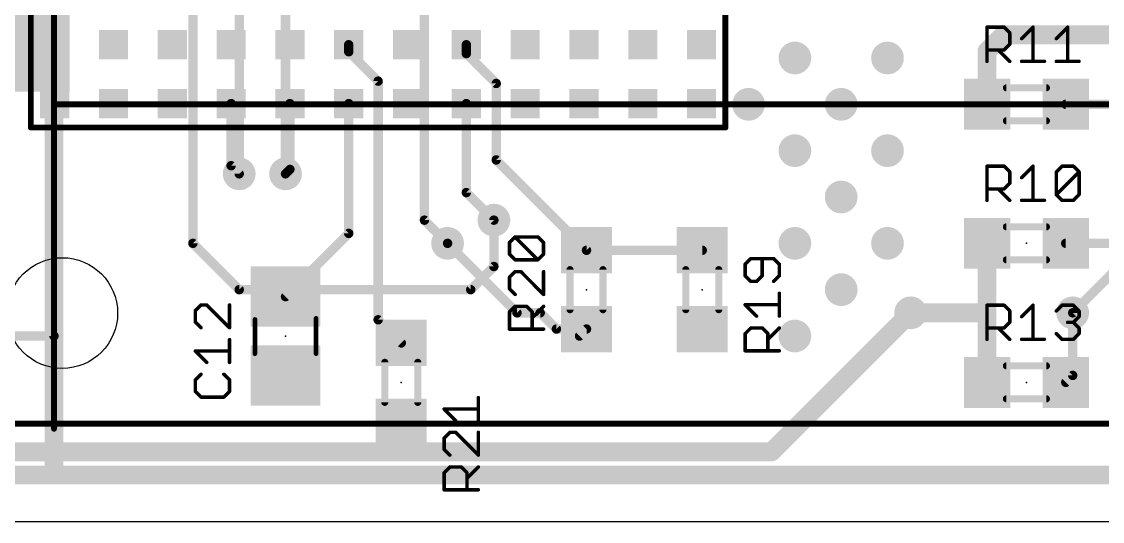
# Model space of a CAD drawing. Extents: x -1 to 111, y 0 to 43.
# Drawn here: x 18.3 to 41.64, y 0 to 10.78 of the extents above; entities that cross this region are included whole.
import ezdxf

# ---------------------------------------------------------------- set-up
doc = ezdxf.new("R2010")
doc.units = 0
for name, color, linetype in [('1', 22, 'CONTINUOUS'), ('15', 4, 'CONTINUOUS'), ('16', 175, 'CONTINUOUS'), ('18', 82, 'CONTINUOUS'), ('2', 2, 'CONTINUOUS'), ('20', 7, 'CONTINUOUS'), ('21', 253, 'CONTINUOUS'), ('22', 253, 'CONTINUOUS'), ('23', 7, 'CONTINUOUS'), ('25', 253, 'CONTINUOUS'), ('51', 253, 'CONTINUOUS')]:
    doc.layers.add(name, color=color, linetype=linetype)

# ---------------------------------------------------------------- blocks, each defined once
blk = doc.blocks.new('RECT')
blk.add_solid([(-0.5, -0.5), (0.5, -0.5), (-0.5, 0.5), (0.5, 0.5)])
blk = doc.blocks.new('ROUNDV')
at = {"const_width": 0.5}
blk.add_lwpolyline([(0, -0.25, 1), (0, 0.25, 1), (0, -0.25)], format="xyb", dxfattribs=at)

msp = doc.modelspace()

# ---------------------------------------------------------------- linework, layer by layer
at = {"layer": '1'}
for points, const_width in [([(19, 4), (19, 13)], 0.2032), ([(39.15, 10.15), (39.5, 10.5)], 0.4064), ([(39.5, 10.5), (45, 10.5)], 0.4064), ([(25.365, 10.285), (25.365, 10.135)], 0.2032), ([(27.905, 10.285), (27.905, 10.095)], 0.2032), ([(39.15, 9), (39.15, 10.15)], 0.4064), ([(25.365, 10.135), (26, 9.5)], 0.2032), ([(27.905, 10.095), (28.55, 9.45)], 0.2032), ([(26, 9.5), (26, 4.35)], 0.2032), ([(28.55, 9.45), (28.55, 7.8)], 0.2032), ([(22.825, 9.015), (22.825, 7.675)], 0.2032), ([(24.095, 9.015), (24.095, 7.595)], 0.2032), ([(25.365, 9.015), (25.365, 6.215)], 0.2032), ([(27.905, 9.015), (27.905, 7.095)], 0.2032), ([(40.85, 9), (42.85, 9)], 0.2032), ([(22.825, 7.675), (23, 7.5)], 0.2032), ([(28.55, 7.8), (30.5, 5.85)], 0.2032), ([(24.095, 7.595), (24, 7.5)], 0.2032), ([(27.905, 7.095), (28.5, 6.5)], 0.2032), ([(25.365, 6.215), (24, 4.85)], 0.2032), ([(27.5, 6), (29, 4.5)], 0.2032), ([(39.15, 4.5), (39.15, 6)], 0.4064), ([(41.85, 6), (40.85, 6)], 0.2032), ([(41.85, 6), (40.85, 6)], 0.2032), ([(30.5, 5.85), (33, 5.85)], 0.2032), ([(37.5, 4.5), (39.15, 4.5)], 0.4064), ([(39.15, 3), (39.15, 4.5)], 0.4064), ([(26, 4.35), (26.5, 3.85)], 0.2032), ([(29, 4.5), (29.5, 4.5)], 0.2032), ([(29.5, 4.5), (29.85, 4.15)], 0.2032), ([(41, 4.5), (41, 3.15)], 0.2032), ([(29.85, 4.15), (30.5, 4.15)], 0.2032), ([(30.35, 4), (30.5, 4.15)], 0.2032), ([(13, 4), (19, 4)], 0.2032), ([(41, 3.15), (40.85, 3)], 0.2032), ([(87, 1), (10, 1)], 0.2032)]:
    msp.add_lwpolyline(points, dxfattribs=dict(at, const_width=const_width))
for points, const_width in [([(39.5, 10.6016, 1), (39.5, 10.3984)], 0.2032), ([(39.5718, 10.4282, 1), (39.4282, 10.5718)], 0.2032), ([(25.4158, 10.285, 1), (25.3142, 10.285)], 0.1016), ([(27.9558, 10.285, 1), (27.8542, 10.285)], 0.1016), ([(39.2516, 10.15, 1), (39.0484, 10.15)], 0.2032), ([(39.0782, 10.2218, 1), (39.2218, 10.0782)], 0.2032), ([(25.4009, 10.1709, 1), (25.3291, 10.0991)], 0.1016), ([(25.3142, 10.135, 1), (25.4158, 10.135)], 0.1016), ([(27.9409, 10.1309, 1), (27.8691, 10.0591)], 0.1016), ([(27.8542, 10.095, 1), (27.9558, 10.095)], 0.1016), ([(26.0508, 9.5, 1), (25.9492, 9.5)], 0.1016), ([(25.9641, 9.4641, 1), (26.0359, 9.5359)], 0.1016), ([(28.6008, 9.45, 1), (28.4992, 9.45)], 0.1016), ([(28.5141, 9.4141, 1), (28.5859, 9.4859)], 0.1016), ([(22.8758, 9.015, 1), (22.7742, 9.015)], 0.1016), ([(24.1458, 9.015, 1), (24.0442, 9.015)], 0.1016), ([(25.4158, 9.015, 1), (25.3142, 9.015)], 0.1016), ([(27.9558, 9.015, 1), (27.8542, 9.015)], 0.1016), ([(39.0484, 9, 1), (39.2516, 9)], 0.2032), ([(40.85, 9.0508, 1), (40.85, 8.9492)], 0.1016), ([(22.8609, 7.7109, 1), (22.7891, 7.6391)], 0.1016), ([(22.7742, 7.675, 1), (22.8758, 7.675)], 0.1016), ([(28.5859, 7.8359, 1), (28.5141, 7.7641)], 0.1016), ([(28.4992, 7.8, 1), (28.6008, 7.8)], 0.1016), ([(22.9641, 7.4641, 1), (23.0359, 7.5359)], 0.1016), ([(23.9641, 7.5359, 1), (24.0359, 7.4641)], 0.1016), ([(24.0442, 7.595, 1), (24.1458, 7.595)], 0.1016), ([(24.1309, 7.5591, 1), (24.0591, 7.6309)], 0.1016), ([(27.9409, 7.1309, 1), (27.8691, 7.0591)], 0.1016), ([(27.8542, 7.095, 1), (27.9558, 7.095)], 0.1016), ([(28.4641, 6.4641, 1), (28.5359, 6.5359)], 0.1016), ([(25.4009, 6.1791, 1), (25.3291, 6.2509)], 0.1016), ([(25.3142, 6.215, 1), (25.4158, 6.215)], 0.1016), ([(27.5359, 6.0359, 1), (27.4641, 5.9641)], 0.1016), ([(39.2516, 6, 1), (39.0484, 6)], 0.2032), ([(40.85, 6.0508, 1), (40.85, 5.9492)], 0.1016), ([(40.85, 6.0508, 1), (40.85, 5.9492)], 0.1016), ([(30.5, 5.9008, 1), (30.5, 5.7992)], 0.1016), ([(30.4641, 5.8141, 1), (30.5359, 5.8859)], 0.1016), ([(33, 5.7992, 1), (33, 5.9008)], 0.1016), ([(23.9641, 4.8859, 1), (24.0359, 4.8141)], 0.1016), ([(37.5, 4.6016, 1), (37.5, 4.3984)], 0.2032), ([(39.2516, 4.5, 1), (39.0484, 4.5)], 0.2032), ([(39.15, 4.3984, 1), (39.15, 4.6016)], 0.2032), ([(26.0359, 4.3859, 1), (25.9641, 4.3141)], 0.1016), ([(29, 4.5508, 1), (29, 4.4492)], 0.1016), ([(28.9641, 4.4641, 1), (29.0359, 4.5359)], 0.1016), ([(29.5359, 4.5359, 1), (29.4641, 4.4641)], 0.1016), ([(29.5, 4.4492, 1), (29.5, 4.5508)], 0.1016), ([(39.0484, 4.5, 1), (39.2516, 4.5)], 0.2032), ([(41.0508, 4.5, 1), (40.9492, 4.5)], 0.1016), ([(25.9492, 4.35, 1), (26.0508, 4.35)], 0.1016), ([(29.85, 4.2008, 1), (29.85, 4.0992)], 0.1016), ([(29.8141, 4.1141, 1), (29.8859, 4.1859)], 0.1016), ([(30.5359, 4.1141, 1), (30.4641, 4.1859)], 0.1016), ([(30.5, 4.0992, 1), (30.5, 4.2008)], 0.1016), ([(18.9492, 4, 1), (19.0508, 4)], 0.1016), ([(19, 3.9492, 1), (19, 4.0508)], 0.1016), ([(30.3141, 4.0359, 1), (30.3859, 3.9641)], 0.1016), ([(26.4641, 3.8141, 1), (26.5359, 3.8859)], 0.1016), ([(39.0484, 3, 1), (39.2516, 3)], 0.2032), ([(40.8141, 3.0359, 1), (40.8859, 2.9641)], 0.1016), ([(40.9492, 3.15, 1), (41.0508, 3.15)], 0.1016), ([(41.0359, 3.1141, 1), (40.9641, 3.1859)], 0.1016)]:
    msp.add_lwpolyline(points, format="xyb", dxfattribs=dict(at, const_width=const_width))
at = {"layer": '15', "const_width": 0.4064}
for points in [[(19, 42), (19, 1)], [(19, 1), (109, 1)]]:
    msp.add_lwpolyline(points, dxfattribs=at)
at = {"layer": '15', "const_width": 0.2032}
for points in [[(19, 1.1016, 1), (19, 0.8984)], [(18.8984, 1, 1), (19.1016, 1)]]:
    msp.add_lwpolyline(points, format="xyb", dxfattribs=at)
at = {"layer": '16'}
for points, const_width in [([(27, 15.5), (27, 6.5)], 0.2032), ([(22, 6), (22, 15)], 0.2032), ([(23, 7.5), (23, 15)], 0.2032), ([(24, 7.5), (24, 15)], 0.2032), ([(27, 6.5), (27.5, 6)], 0.2032), ([(28.5, 6.5), (28.5, 5.5)], 0.2032), ([(23, 5), (22, 6)], 0.2032), ([(42.5, 6), (41, 4.5)], 0.2032), ([(28.5, 5.5), (28, 5)], 0.2032), ([(28, 5), (23, 5)], 0.2032), ([(34.5, 1.5), (37.5, 4.5)], 0.4064), ([(16.5, 1.5), (34.5, 1.5)], 0.4064), ([(109, 1), (1, 1)], 0.2032)]:
    msp.add_lwpolyline(points, dxfattribs=dict(at, const_width=const_width))
for points, const_width in [([(22.9492, 7.5, 1), (23.0508, 7.5)], 0.1016), ([(23.9492, 7.5, 1), (24.0508, 7.5)], 0.1016), ([(27.0359, 6.5359, 1), (26.9641, 6.4641)], 0.1016), ([(26.9492, 6.5, 1), (27.0508, 6.5)], 0.1016), ([(28.5508, 6.5, 1), (28.4492, 6.5)], 0.1016), ([(22.0359, 6.0359, 1), (21.9641, 5.9641)], 0.1016), ([(27.4641, 5.9641, 1), (27.5359, 6.0359)], 0.1016), ([(21.9492, 6, 1), (22.0508, 6)], 0.1016), ([(28.4492, 5.5, 1), (28.5508, 5.5)], 0.1016), ([(28.5359, 5.4641, 1), (28.4641, 5.5359)], 0.1016), ([(23, 5.0508, 1), (23, 4.9492)], 0.1016), ([(22.9641, 4.9641, 1), (23.0359, 5.0359)], 0.1016), ([(27.9641, 5.0359, 1), (28.0359, 4.9641)], 0.1016), ([(28, 4.9492, 1), (28, 5.0508)], 0.1016), ([(37.5718, 4.4282, 1), (37.4282, 4.5718)], 0.2032), ([(40.9641, 4.5359, 1), (41.0359, 4.4641)], 0.1016), ([(34.4282, 1.5718, 1), (34.5718, 1.4282)], 0.2032), ([(34.5, 1.3984, 1), (34.5, 1.6016)], 0.2032)]:
    msp.add_lwpolyline(points, format="xyb", dxfattribs=dict(at, const_width=const_width))
at = {"layer": '2', "const_width": 0.4064}
msp.add_lwpolyline([(1, 1), (109, 1)], dxfattribs=at)
at = {"layer": '20'}
msp.add_line((0, 0), (110, 0), dxfattribs=at)
msp.add_circle((19.18, 4.495), 1.195, dxfattribs=at)
at = {"layer": '21', "const_width": 0.127}
for points in [[(18.5, 8.5), (18.5, 23.5)], [(33.5, 23.5), (33.5, 8.5)], [(33.5, 8.5), (18.5, 8.5)]]:
    msp.add_lwpolyline(points, dxfattribs=at)
at = {"layer": '21', "const_width": 0.0635}
for points in [[(18.5, 8.5318, 1), (18.5, 8.4682)], [(18.4683, 8.5, 1), (18.5317, 8.5)], [(33.4682, 8.5, 1), (33.5318, 8.5)], [(33.5, 8.4682, 1), (33.5, 8.5318)]]:
    msp.add_lwpolyline(points, format="xyb", dxfattribs=at)
at = {"layer": '22', "const_width": 0.127}
for points in [[(19, 42), (19, 2)], [(19, 9), (19, 16)], [(91, 9), (19, 9)], [(16.47, 2.11), (93.53, 2.11)]]:
    msp.add_lwpolyline(points, dxfattribs=at)
at = {"layer": '22', "const_width": 0.0635}
for points in [[(19, 9.0318, 1), (19, 8.9682)], [(18.9683, 9, 1), (19.0317, 9)], [(18.9683, 2, 1), (19.0317, 2)]]:
    msp.add_lwpolyline(points, format="xyb", dxfattribs=at)
at = {"layer": '23'}
for p in [(40, 9), (40, 6), (30.5, 5), (33, 5), (24, 4), (26.5, 3), (40, 3)]:
    msp.add_point(p, dxfattribs=at)
at = {"layer": '25', "const_width": 0.0381}
for points in [[(39.1491, 10.6834, 1), (39.1491, 10.6453)], [(39.1682, 10.6643, 1), (39.1301, 10.6643)], [(39.5312, 10.6778, 1), (39.5042, 10.6509)], [(39.5177, 10.6453, 1), (39.5177, 10.6834)], [(39.6596, 10.5415, 1), (39.6215, 10.5415)], [(39.6271, 10.528, 1), (39.6541, 10.5549)], [(40.1623, 10.6643, 1), (40.1242, 10.6643)], [(40.1567, 10.6509, 1), (40.1298, 10.6778)], [(40.9107, 10.6643, 1), (40.8726, 10.6643)], [(40.9051, 10.6509, 1), (40.8782, 10.6778)], [(39.6215, 10.2957, 1), (39.6596, 10.2957)], [(39.6541, 10.2822, 1), (39.6271, 10.3092)], [(39.884, 10.4321, 1), (39.911, 10.4051)], [(40.6325, 10.4321, 1), (40.6594, 10.4051)], [(39.1491, 10.1919, 1), (39.1491, 10.1538)], [(39.4083, 10.1863, 1), (39.3814, 10.1594)], [(39.5042, 10.1863, 1), (39.5312, 10.1594)], [(39.5177, 10.1538, 1), (39.5177, 10.1919)], [(39.1301, 9.9271, 1), (39.1682, 9.9271)], [(39.6271, 9.9136, 1), (39.6541, 9.9406)], [(39.8975, 9.9462, 1), (39.8975, 9.9081)], [(40.1242, 9.9271, 1), (40.1623, 9.9271)], [(40.389, 9.9081, 1), (40.389, 9.9462)], [(40.6459, 9.9462, 1), (40.6459, 9.9081)], [(40.8726, 9.9271, 1), (40.9107, 9.9271)], [(41.1374, 9.9081, 1), (41.1374, 9.9462)], [(39.1682, 7.6643, 1), (39.1301, 7.6643)], [(39.1491, 7.6834, 1), (39.1491, 7.6453)], [(39.5312, 7.6778, 1), (39.5042, 7.6509)], [(39.5177, 7.6453, 1), (39.5177, 7.6834)], [(40.1623, 7.6643, 1), (40.1242, 7.6643)], [(40.1567, 7.6509, 1), (40.1298, 7.6778)], [(40.7688, 7.6834, 1), (40.7688, 7.6453)], [(40.7823, 7.6509, 1), (40.7553, 7.6778)], [(41.028, 7.6778, 1), (41.0011, 7.6509)], [(41.0145, 7.6453, 1), (41.0145, 7.6834)], [(39.6596, 7.5415, 1), (39.6215, 7.5415)], [(39.6271, 7.528, 1), (39.6541, 7.5549)], [(40.665, 7.5415, 1), (40.6269, 7.5415)], [(40.6325, 7.5549, 1), (40.6594, 7.528)], [(41.1565, 7.5415, 1), (41.1184, 7.5415)], [(41.1509, 7.528, 1), (41.1239, 7.5549)], [(41.1239, 7.528, 1), (41.1509, 7.5549)], [(39.6215, 7.2957, 1), (39.6596, 7.2957)], [(39.6541, 7.2822, 1), (39.6271, 7.3092)], [(39.884, 7.4321, 1), (39.911, 7.4051)], [(39.1491, 7.1919, 1), (39.1491, 7.1538)], [(39.4083, 7.1863, 1), (39.3814, 7.1594)], [(39.5042, 7.1863, 1), (39.5312, 7.1594)], [(39.5177, 7.1538, 1), (39.5177, 7.1919)], [(40.6269, 7.05, 1), (40.665, 7.05)], [(40.6594, 7.0634, 1), (40.6325, 7.0365)], [(40.6325, 7.0634, 1), (40.6594, 7.0365)], [(41.1184, 7.05, 1), (41.1565, 7.05)], [(41.1509, 7.0365, 1), (41.1239, 7.0634)], [(39.1301, 6.9271, 1), (39.1682, 6.9271)], [(39.6271, 6.9136, 1), (39.6541, 6.9406)], [(39.8975, 6.9462, 1), (39.8975, 6.9081)], [(40.1242, 6.9271, 1), (40.1623, 6.9271)], [(40.389, 6.9081, 1), (40.389, 6.9462)], [(40.7688, 6.9462, 1), (40.7688, 6.9081)], [(40.7553, 6.9136, 1), (40.7823, 6.9406)], [(41.0011, 6.9406, 1), (41.028, 6.9136)], [(41.0145, 6.9081, 1), (41.0145, 6.9462)], [(28.9585, 6.1565, 1), (28.9585, 6.1184)], [(28.972, 6.1509, 1), (28.9451, 6.1239)], [(28.972, 6.1239, 1), (28.9451, 6.1509)], [(29.4635, 6.1509, 1), (29.4366, 6.1239)], [(29.45, 6.1184, 1), (29.45, 6.1565)], [(28.8547, 6.0145, 1), (28.8166, 6.0145)], [(28.8222, 6.028, 1), (28.8491, 6.0011)], [(29.592, 6.0145, 1), (29.5539, 6.0145)], [(29.5594, 6.0011, 1), (29.5864, 6.028)], [(28.8491, 5.7823, 1), (28.8222, 5.7553)], [(28.8166, 5.7688, 1), (28.8547, 5.7688)], [(28.9585, 5.665, 1), (28.9585, 5.6269)], [(28.9451, 5.6325, 1), (28.972, 5.6594)], [(29.4366, 5.6594, 1), (29.4635, 5.6325)], [(29.4366, 5.6325, 1), (29.4635, 5.6594)], [(29.45, 5.6269, 1), (29.45, 5.665)], [(29.5539, 5.7688, 1), (29.592, 5.7688)], [(29.5864, 5.7553, 1), (29.5594, 5.7823)], [(34.0493, 5.6892, 1), (34.0493, 5.6511)], [(34.0628, 5.6567, 1), (34.0359, 5.6836)], [(34.3141, 5.6702, 1), (34.276, 5.6702)], [(34.5543, 5.6836, 1), (34.5274, 5.6567)], [(34.5408, 5.6511, 1), (34.5408, 5.6892)], [(28.9585, 5.4081, 1), (28.9585, 5.37)], [(28.972, 5.3755, 1), (28.9451, 5.4025)], [(29.0949, 5.4025, 1), (29.0679, 5.3755)], [(29.0814, 5.37, 1), (29.0814, 5.4081)], [(29.592, 5.389, 1), (29.5539, 5.389)], [(33.913, 5.5608, 1), (33.9399, 5.5338)], [(33.9455, 5.5473, 1), (33.9074, 5.5473)], [(34.6827, 5.5473, 1), (34.6446, 5.5473)], [(34.6502, 5.5338, 1), (34.6772, 5.5608)], [(28.8547, 5.2661, 1), (28.8166, 5.2661)], [(28.8222, 5.2796, 1), (28.8491, 5.2527)], [(33.9399, 5.315, 1), (33.913, 5.2881)], [(33.9074, 5.3016, 1), (33.9455, 5.3016)], [(34.0493, 5.1977, 1), (34.0493, 5.1596)], [(34.0359, 5.1652, 1), (34.0628, 5.1922)], [(34.1587, 5.1922, 1), (34.1857, 5.1652)], [(34.1722, 5.1596, 1), (34.1722, 5.1977)], [(34.276, 5.3016, 1), (34.3141, 5.3016)], [(34.3086, 5.2881, 1), (34.2816, 5.315)], [(34.5274, 5.1922, 1), (34.5543, 5.1652)], [(34.6446, 5.3016, 1), (34.6827, 5.3016)], [(34.6772, 5.2881, 1), (34.6502, 5.315)], [(28.8491, 5.0339, 1), (28.8222, 5.0069)], [(28.8166, 5.0204, 1), (28.8547, 5.0204)], [(28.9451, 4.884, 1), (28.972, 4.911)], [(29.5539, 4.8975, 1), (29.592, 4.8975)], [(29.5594, 4.884, 1), (29.5864, 4.911)], [(34.6827, 4.9218, 1), (34.6446, 4.9218)], [(22.1763, 4.6892, 1), (22.1763, 4.6511)], [(22.1898, 4.6567, 1), (22.1629, 4.6836)], [(22.3127, 4.6836, 1), (22.2857, 4.6567)], [(22.2992, 4.6511, 1), (22.2992, 4.6892)], [(22.8098, 4.6702, 1), (22.7717, 4.6702)], [(28.9585, 4.6596, 1), (28.9585, 4.6215)], [(28.972, 4.6271, 1), (28.9451, 4.6541)], [(29.2178, 4.6541, 1), (29.1908, 4.6271)], [(29.2043, 4.6215, 1), (29.2043, 4.6596)], [(29.5864, 4.6271, 1), (29.5594, 4.6541)], [(33.9399, 4.6895, 1), (33.913, 4.6625)], [(33.9265, 4.6951, 1), (33.9265, 4.657)], [(34.6637, 4.657, 1), (34.6637, 4.6951)], [(39.1682, 4.6643, 1), (39.1301, 4.6643)], [(39.1491, 4.6834, 1), (39.1491, 4.6453)], [(39.5312, 4.6778, 1), (39.5042, 4.6509)], [(39.5177, 4.6453, 1), (39.5177, 4.6834)], [(40.1623, 4.6643, 1), (40.1242, 4.6643)], [(40.1567, 4.6509, 1), (40.1298, 4.6778)], [(40.7688, 4.6834, 1), (40.7688, 4.6453)], [(40.7823, 4.6509, 1), (40.7553, 4.6778)], [(41.028, 4.6778, 1), (41.0011, 4.6509)], [(41.0145, 4.6453, 1), (41.0145, 4.6834)], [(22.04, 4.5608, 1), (22.0669, 4.5338)], [(22.0725, 4.5473, 1), (22.0344, 4.5473)], [(28.8222, 4.5312, 1), (28.8491, 4.5042)], [(28.8547, 4.5177, 1), (28.8166, 4.5177)], [(29.3462, 4.5177, 1), (29.3081, 4.5177)], [(29.3137, 4.5042, 1), (29.3406, 4.5312)], [(34.1587, 4.4168, 1), (34.1857, 4.4437)], [(34.6446, 4.4303, 1), (34.6827, 4.4303)], [(39.6596, 4.5415, 1), (39.6215, 4.5415)], [(39.6271, 4.528, 1), (39.6541, 4.5549)], [(39.884, 4.4321, 1), (39.911, 4.4051)], [(40.6325, 4.5549, 1), (40.6594, 4.528)], [(41.1565, 4.5415, 1), (41.1184, 4.5415)], [(41.1184, 4.4186, 1), (41.1565, 4.4186)], [(41.1239, 4.528, 1), (41.1509, 4.5549)], [(41.1509, 4.4051, 1), (41.1239, 4.4321)], [(22.0669, 4.315, 1), (22.04, 4.2881)], [(22.0344, 4.3016, 1), (22.0725, 4.3016)], [(22.1629, 4.1652, 1), (22.1898, 4.1922)], [(22.7772, 4.1652, 1), (22.8042, 4.1922)], [(29.3137, 4.4083, 1), (29.3406, 4.3814)], [(34.0493, 4.1924, 1), (34.0493, 4.1543)], [(34.0628, 4.1599, 1), (34.0359, 4.1868)], [(34.3086, 4.1868, 1), (34.2816, 4.1599)], [(34.2951, 4.1543, 1), (34.2951, 4.1924)], [(34.6772, 4.1599, 1), (34.6502, 4.1868)], [(39.1491, 4.1919, 1), (39.1491, 4.1538)], [(39.4083, 4.1863, 1), (39.3814, 4.1594)], [(39.5042, 4.1863, 1), (39.5312, 4.1594)], [(39.5177, 4.1538, 1), (39.5177, 4.1919)], [(39.6215, 4.2957, 1), (39.6596, 4.2957)], [(39.6541, 4.2822, 1), (39.6271, 4.3092)], [(40.8917, 4.3148, 1), (40.8917, 4.2767)], [(41.028, 4.3092, 1), (41.0011, 4.2822)], [(41.0011, 4.3092, 1), (41.028, 4.2822)], [(41.0145, 4.2767, 1), (41.0145, 4.3148)], [(41.1565, 4.1728, 1), (41.1184, 4.1728)], [(41.1239, 4.1594, 1), (41.1509, 4.1863)], [(22.7717, 4.1787, 1), (22.8098, 4.1787)], [(28.8357, 4.1681, 1), (28.8357, 4.13)], [(28.8166, 4.1491, 1), (28.8547, 4.1491)], [(29.3081, 4.1491, 1), (29.3462, 4.1491)], [(29.5729, 4.13, 1), (29.5729, 4.1681)], [(33.9455, 4.0505, 1), (33.9074, 4.0505)], [(33.913, 4.0639, 1), (33.9399, 4.037)], [(34.437, 4.0505, 1), (34.3989, 4.0505)], [(34.4045, 4.037, 1), (34.4314, 4.0639)], [(40.6594, 4.0634, 1), (40.6325, 4.0365)], [(41.1184, 4.05, 1), (41.1565, 4.05)], [(41.1509, 4.0365, 1), (41.1239, 4.0634)], [(22.8098, 3.9218, 1), (22.7717, 3.9218)], [(34.4045, 3.9411, 1), (34.4314, 3.9141)], [(39.1301, 3.9271, 1), (39.1682, 3.9271)], [(39.6271, 3.9136, 1), (39.6541, 3.9406)], [(39.8975, 3.9462, 1), (39.8975, 3.9081)], [(40.1242, 3.9271, 1), (40.1623, 3.9271)], [(40.389, 3.9081, 1), (40.389, 3.9462)], [(40.7688, 3.9462, 1), (40.7688, 3.9081)], [(40.7553, 3.9136, 1), (40.7823, 3.9406)], [(41.0011, 3.9406, 1), (41.028, 3.9136)], [(41.0145, 3.9081, 1), (41.0145, 3.9462)], [(22.0669, 3.6895, 1), (22.04, 3.6625)], [(22.0535, 3.6951, 1), (22.0535, 3.657)], [(22.7907, 3.657, 1), (22.7907, 3.6951)], [(33.9265, 3.7009, 1), (33.9265, 3.6628)], [(33.9074, 3.6819, 1), (33.9455, 3.6819)], [(34.3989, 3.6819, 1), (34.437, 3.6819)], [(34.6637, 3.6628, 1), (34.6637, 3.7009)], [(22.2857, 3.4168, 1), (22.3127, 3.4437)], [(22.7717, 3.4303, 1), (22.8098, 3.4303)], [(22.0725, 3.0505, 1), (22.0344, 3.0505)], [(22.04, 3.0639, 1), (22.0669, 3.037)], [(22.1898, 3.1599, 1), (22.1629, 3.1868)], [(22.6813, 3.1868, 1), (22.6544, 3.1599)], [(22.8098, 3.0505, 1), (22.7717, 3.0505)], [(22.7772, 3.037, 1), (22.8042, 3.0639)], [(22.0669, 2.8182, 1), (22.04, 2.7913)], [(22.0344, 2.8047, 1), (22.0725, 2.8047)], [(22.7717, 2.8047, 1), (22.8098, 2.8047)], [(22.8042, 2.7913, 1), (22.7772, 2.8182)], [(22.1763, 2.7009, 1), (22.1763, 2.6628)], [(22.1629, 2.6684, 1), (22.1898, 2.6953)], [(22.6544, 2.6953, 1), (22.6813, 2.6684)], [(22.6678, 2.6628, 1), (22.6678, 2.7009)], [(28.1828, 2.6702, 1), (28.1447, 2.6702)], [(27.4265, 2.4435, 1), (27.4265, 2.4054)], [(27.4399, 2.4379, 1), (27.413, 2.411)], [(28.1637, 2.4054, 1), (28.1637, 2.4435)], [(27.6587, 2.1652, 1), (27.6857, 2.1922)], [(28.1447, 2.1787, 1), (28.1828, 2.1787)], [(27.5493, 1.9408, 1), (27.5493, 1.9027)], [(27.5628, 1.9083, 1), (27.5359, 1.9352)], [(27.6857, 1.9352, 1), (27.6587, 1.9083)], [(27.6722, 1.9027, 1), (27.6722, 1.9408)], [(28.1828, 1.9218, 1), (28.1447, 1.9218)], [(27.4455, 1.7989, 1), (27.4074, 1.7989)], [(27.413, 1.8124, 1), (27.4399, 1.7854)], [(27.4074, 1.5531, 1), (27.4455, 1.5531)], [(27.4399, 1.5666, 1), (27.413, 1.5397)], [(27.5359, 1.4168, 1), (27.5628, 1.4437)], [(28.1447, 1.4303, 1), (28.1828, 1.4303)], [(28.1502, 1.4168, 1), (28.1772, 1.4437)], [(27.5493, 1.1924, 1), (27.5493, 1.1543)], [(27.5628, 1.1599, 1), (27.5359, 1.1868)], [(27.8086, 1.1868, 1), (27.7816, 1.1599)], [(27.7951, 1.1543, 1), (27.7951, 1.1924)], [(28.1772, 1.1599, 1), (28.1502, 1.1868)], [(27.4455, 1.0505, 1), (27.4074, 1.0505)], [(27.413, 1.0639, 1), (27.4399, 1.037)], [(27.9045, 0.9411, 1), (27.9314, 0.9141)], [(27.937, 1.0505, 1), (27.8989, 1.0505)], [(27.9045, 1.037, 1), (27.9314, 1.0639)], [(27.4074, 0.6819, 1), (27.4455, 0.6819)], [(27.4265, 0.7009, 1), (27.4265, 0.6628)], [(27.8989, 0.6819, 1), (27.937, 0.6819)], [(28.1637, 0.6628, 1), (28.1637, 0.7009)]]:
    msp.add_lwpolyline(points, format="xyb", dxfattribs=at)
at = {"layer": '25', "const_width": 0.0762}
for points in [[(39.1491, 9.9271), (39.1491, 10.6643)], [(39.1491, 10.6643), (39.5177, 10.6643)], [(39.5177, 10.6643), (39.6406, 10.5415)], [(39.6406, 10.5415), (39.6406, 10.2957)], [(39.8975, 10.4186), (40.1433, 10.6643)], [(40.1433, 10.6643), (40.1433, 9.9271)], [(40.6459, 10.4186), (40.8917, 10.6643)], [(40.8917, 10.6643), (40.8917, 9.9271)], [(39.6406, 10.2957), (39.5177, 10.1728)], [(39.5177, 10.1728), (39.1491, 10.1728)], [(39.3948, 10.1728), (39.6406, 9.9271)], [(39.8975, 9.9271), (40.389, 9.9271)], [(40.6459, 9.9271), (41.1374, 9.9271)], [(39.1491, 6.9271), (39.1491, 7.6643)], [(39.1491, 7.6643), (39.5177, 7.6643)], [(39.5177, 7.6643), (39.6406, 7.5415)], [(39.8975, 7.4186), (40.1433, 7.6643)], [(40.1433, 7.6643), (40.1433, 6.9271)], [(40.6459, 7.5415), (40.7688, 7.6643)], [(40.7688, 7.6643), (41.0145, 7.6643)], [(41.0145, 7.6643), (41.1374, 7.5415)], [(39.6406, 7.5415), (39.6406, 7.2957)], [(40.6459, 7.05), (40.6459, 7.5415)], [(40.6459, 7.05), (41.1374, 7.5415)], [(41.1374, 7.5415), (41.1374, 7.05)], [(39.6406, 7.2957), (39.5177, 7.1728)], [(39.5177, 7.1728), (39.1491, 7.1728)], [(39.3948, 7.1728), (39.6406, 6.9271)], [(40.7688, 6.9271), (40.6459, 7.05)], [(41.1374, 7.05), (41.0145, 6.9271)], [(39.8975, 6.9271), (40.389, 6.9271)], [(41.0145, 6.9271), (40.7688, 6.9271)], [(28.8357, 6.0145), (28.9585, 6.1374)], [(28.9585, 6.1374), (29.45, 6.1374)], [(29.45, 5.6459), (28.9585, 6.1374)], [(29.45, 6.1374), (29.5729, 6.0145)], [(28.8357, 5.7688), (28.8357, 6.0145)], [(29.5729, 6.0145), (29.5729, 5.7688)], [(28.9585, 5.6459), (28.8357, 5.7688)], [(29.45, 5.6459), (28.9585, 5.6459)], [(29.5729, 5.7688), (29.45, 5.6459)], [(34.0493, 5.6702), (33.9265, 5.5473)], [(34.5408, 5.6702), (34.0493, 5.6702)], [(34.2951, 5.3016), (34.2951, 5.6702)], [(34.6637, 5.5473), (34.5408, 5.6702)], [(28.9585, 5.389), (28.8357, 5.2661)], [(29.0814, 5.389), (28.9585, 5.389)], [(29.5729, 4.8975), (29.0814, 5.389)], [(29.5729, 5.389), (29.5729, 4.8975)], [(33.9265, 5.5473), (33.9265, 5.3016)], [(34.6637, 5.3016), (34.6637, 5.5473)], [(28.8357, 5.2661), (28.8357, 5.0204)], [(33.9265, 5.3016), (34.0493, 5.1787)], [(34.0493, 5.1787), (34.1722, 5.1787)], [(34.1722, 5.1787), (34.2951, 5.3016)], [(34.5408, 5.1787), (34.6637, 5.3016)], [(28.8357, 5.0204), (28.9585, 4.8975)], [(34.6637, 4.4303), (34.6637, 4.9218)], [(22.1763, 4.6702), (22.0535, 4.5473)], [(22.2992, 4.6702), (22.1763, 4.6702)], [(22.7907, 4.1787), (22.2992, 4.6702)], [(22.7907, 4.6702), (22.7907, 4.1787)], [(28.8357, 4.5177), (28.9585, 4.6406)], [(28.9585, 4.6406), (29.2043, 4.6406)], [(29.2043, 4.6406), (29.3272, 4.5177)], [(29.3272, 4.3948), (29.5729, 4.6406)], [(34.1722, 4.4303), (33.9265, 4.676)], [(33.9265, 4.676), (34.6637, 4.676)], [(39.1491, 3.9271), (39.1491, 4.6643)], [(39.1491, 4.6643), (39.5177, 4.6643)], [(39.5177, 4.6643), (39.6406, 4.5415)], [(39.8975, 4.4186), (40.1433, 4.6643)], [(40.1433, 4.6643), (40.1433, 3.9271)], [(40.6459, 4.5415), (40.7688, 4.6643)], [(40.7688, 4.6643), (41.0145, 4.6643)], [(41.0145, 4.6643), (41.1374, 4.5415)], [(22.0535, 4.5473), (22.0535, 4.3016)], [(28.8357, 4.1491), (28.8357, 4.5177)], [(29.3272, 4.5177), (29.3272, 4.1491)], [(39.6406, 4.5415), (39.6406, 4.2957)], [(41.1374, 4.4186), (41.0145, 4.2957)], [(41.1374, 4.5415), (41.1374, 4.4186)], [(22.0535, 4.3016), (22.1763, 4.1787)], [(33.9265, 4.0505), (34.0493, 4.1733)], [(34.0493, 4.1733), (34.2951, 4.1733)], [(34.2951, 4.1733), (34.418, 4.0505)], [(34.418, 3.9276), (34.6637, 4.1733)], [(39.5177, 4.1728), (39.1491, 4.1728)], [(39.3948, 4.1728), (39.6406, 3.9271)], [(39.6406, 4.2957), (39.5177, 4.1728)], [(41.0145, 4.2957), (40.8917, 4.2957)], [(41.0145, 4.2957), (41.1374, 4.1728)], [(41.1374, 4.1728), (41.1374, 4.05)], [(29.5729, 4.1491), (28.8357, 4.1491)], [(33.9265, 3.6819), (33.9265, 4.0505)], [(34.418, 4.0505), (34.418, 3.6819)], [(40.7688, 3.9271), (40.6459, 4.05)], [(41.1374, 4.05), (41.0145, 3.9271)], [(22.7907, 3.4303), (22.7907, 3.9218)], [(39.8975, 3.9271), (40.389, 3.9271)], [(41.0145, 3.9271), (40.7688, 3.9271)], [(22.2992, 3.4303), (22.0535, 3.676)], [(22.0535, 3.676), (22.7907, 3.676)], [(34.6637, 3.6819), (33.9265, 3.6819)], [(22.1763, 3.1733), (22.0535, 3.0505)], [(22.0535, 3.0505), (22.0535, 2.8047)], [(22.7907, 3.0505), (22.6678, 3.1733)], [(22.7907, 2.8047), (22.7907, 3.0505)], [(22.0535, 2.8047), (22.1763, 2.6819)], [(22.6678, 2.6819), (22.7907, 2.8047)], [(22.1763, 2.6819), (22.6678, 2.6819)], [(28.1637, 2.1787), (28.1637, 2.6702)], [(27.6722, 2.1787), (27.4265, 2.4244)], [(27.4265, 2.4244), (28.1637, 2.4244)], [(27.5493, 1.9218), (27.4265, 1.7989)], [(27.6722, 1.9218), (27.5493, 1.9218)], [(28.1637, 1.4303), (27.6722, 1.9218)], [(28.1637, 1.9218), (28.1637, 1.4303)], [(27.4265, 1.7989), (27.4265, 1.5531)], [(27.4265, 1.5531), (27.5493, 1.4303)], [(27.4265, 1.0505), (27.5493, 1.1733)], [(27.5493, 1.1733), (27.7951, 1.1733)], [(27.7951, 1.1733), (27.918, 1.0505)], [(27.918, 0.9276), (28.1637, 1.1733)], [(27.4265, 0.6819), (27.4265, 1.0505)], [(27.918, 1.0505), (27.918, 0.6819)], [(28.1637, 0.6819), (27.4265, 0.6819)]]:
    msp.add_lwpolyline(points, dxfattribs=at)
at = {"layer": '51'}
for points, const_width in [([(40.432, 9.356), (39.568, 9.356)], 0.1524), ([(39.568, 8.644), (40.432, 8.644)], 0.1524), ([(40.432, 6.356), (39.568, 6.356)], 0.1524), ([(39.568, 5.644), (40.432, 5.644)], 0.1524), ([(30.144, 5.432), (30.144, 4.568)], 0.1524), ([(30.856, 4.568), (30.856, 5.432)], 0.1524), ([(32.644, 5.432), (32.644, 4.568)], 0.1524), ([(33.356, 4.568), (33.356, 5.432)], 0.1524), ([(23.34, 4.356), (23.34, 3.619)], 0.1016), ([(24.66, 4.381), (24.66, 3.619)], 0.1016), ([(26.144, 3.432), (26.144, 2.568)], 0.1524), ([(26.856, 2.568), (26.856, 3.432)], 0.1524), ([(40.432, 3.356), (39.568, 3.356)], 0.1524), ([(39.568, 2.644), (40.432, 2.644)], 0.1524)]:
    msp.add_lwpolyline(points, dxfattribs=dict(at, const_width=const_width))
for points, const_width in [([(39.568, 9.3941, 1), (39.568, 9.3179)], 0.0762), ([(40.432, 9.3179, 1), (40.432, 9.3941)], 0.0762), ([(39.568, 8.6821, 1), (39.568, 8.6059)], 0.0762), ([(40.432, 8.6059, 1), (40.432, 8.6821)], 0.0762), ([(39.568, 6.3941, 1), (39.568, 6.3179)], 0.0762), ([(40.432, 6.3179, 1), (40.432, 6.3941)], 0.0762), ([(39.568, 5.6821, 1), (39.568, 5.6059)], 0.0762), ([(40.432, 5.6059, 1), (40.432, 5.6821)], 0.0762), ([(30.1821, 5.432, 1), (30.1059, 5.432)], 0.0762), ([(30.8941, 5.432, 1), (30.8179, 5.432)], 0.0762), ([(32.6821, 5.432, 1), (32.6059, 5.432)], 0.0762), ([(33.3941, 5.432, 1), (33.3179, 5.432)], 0.0762), ([(30.1059, 4.568, 1), (30.1821, 4.568)], 0.0762), ([(30.8179, 4.568, 1), (30.8941, 4.568)], 0.0762), ([(32.6059, 4.568, 1), (32.6821, 4.568)], 0.0762), ([(33.3179, 4.568, 1), (33.3941, 4.568)], 0.0762), ([(23.3654, 4.356, 1), (23.3146, 4.356)], 0.0508), ([(24.6854, 4.381, 1), (24.6346, 4.381)], 0.0508), ([(23.3146, 3.619, 1), (23.3654, 3.619)], 0.0508), ([(24.6346, 3.619, 1), (24.6854, 3.619)], 0.0508), ([(26.1821, 3.432, 1), (26.1059, 3.432)], 0.0762), ([(26.8941, 3.432, 1), (26.8179, 3.432)], 0.0762), ([(39.568, 3.3941, 1), (39.568, 3.3179)], 0.0762), ([(40.432, 3.3179, 1), (40.432, 3.3941)], 0.0762), ([(26.1059, 2.568, 1), (26.1821, 2.568)], 0.0762), ([(26.8179, 2.568, 1), (26.8941, 2.568)], 0.0762), ([(39.568, 2.6821, 1), (39.568, 2.6059)], 0.0762), ([(40.432, 2.6059, 1), (40.432, 2.6821)], 0.0762)]:
    msp.add_lwpolyline(points, format="xyb", dxfattribs=dict(at, const_width=const_width))

# ---------------------------------------------------------------- block references
at = {"layer": '1', "xscale": 0.63, "yscale": 0.63}
for p in [(19.015, 10.285), (20.285, 10.285), (21.555, 10.285), (22.825, 10.285), (24.095, 10.285), (25.365, 10.285), (26.635, 10.285), (27.905, 10.285), (29.175, 10.285), (30.445, 10.285), (31.715, 10.285), (32.985, 10.285), (19.015, 9.015), (20.285, 9.015), (21.555, 9.015), (22.825, 9.015), (24.095, 9.015), (25.365, 9.015), (26.635, 9.015), (27.905, 9.015), (29.175, 9.015), (30.445, 9.015), (31.715, 9.015), (32.985, 9.015)]:
    msp.add_blockref('RECT', p, dxfattribs=at)
at = {"layer": '1', "yscale": 1.1}
for p in [(39.15, 9), (40.85, 9), (39.15, 6), (40.85, 6), (39.15, 3), (40.85, 3)]:
    msp.add_blockref('RECT', p, dxfattribs=at)
for p, rotation in [((30.5, 5.85), 270), ((33, 5.85), 90), ((30.5, 4.15), 270), ((33, 4.15), 90), ((26.5, 3.85), 90), ((26.5, 2.15), 90)]:
    msp.add_blockref('RECT', p, dxfattribs=dict(at, rotation=rotation))
at = {"layer": '1', "xscale": 1.3, "yscale": 1.5, "rotation": 270}
for p in [(24, 4.85), (24, 3.15)]:
    msp.add_blockref('RECT', p, dxfattribs=at)
at = {"layer": '16', "xscale": 6.35, "yscale": 8.68, "rotation": 270}
msp.add_blockref('RECT', (15, 12.445), dxfattribs=at)
at = {"layer": '18', "xscale": 0.7064, "yscale": 0.7064}
for p in [(35, 10), (35, 10), (35, 10), (35, 10), (37, 10), (37, 10), (37, 10), (37, 10), (34, 9), (34, 9), (34, 9), (34, 9), (36, 9), (36, 9), (36, 9), (36, 9), (35, 8), (35, 8), (35, 8), (35, 8), (37, 8), (37, 8), (37, 8), (37, 8), (23, 7.5), (23, 7.5), (23, 7.5), (23, 7.5), (24, 7.5), (24, 7.5), (24, 7.5), (24, 7.5), (36, 7), (36, 7), (36, 7), (36, 7), (28.5, 6.5), (28.5, 6.5), (28.5, 6.5), (28.5, 6.5), (27.5, 6), (27.5, 6), (27.5, 6), (27.5, 6), (35, 6), (35, 6), (35, 6), (35, 6), (37, 6), (37, 6), (37, 6), (37, 6), (36, 5), (36, 5), (36, 5), (36, 5), (37.5, 4.5), (37.5, 4.5), (37.5, 4.5), (37.5, 4.5), (41, 4.5), (41, 4.5), (41, 4.5), (41, 4.5), (35, 4), (35, 4), (35, 4), (35, 4)]:
    msp.add_blockref('ROUNDV', p, dxfattribs=at)
at = {"layer": '51', "xscale": 0.4064, "yscale": 0.8636}
for p in [(39.365, 9), (40.635, 9), (39.365, 6), (40.635, 6), (39.365, 3), (40.635, 3)]:
    msp.add_blockref('RECT', p, dxfattribs=at)
at = {"layer": '51'}
for p, xscale, yscale, rotation in [((30.5, 5.635), 0.4064, 0.8636, 270), ((33, 5.635), 0.4064, 0.8636, 90), ((24.0012, 4.7172), 0.7501, 1.4501, 270), ((30.5, 4.365), 0.4064, 0.8636, 270), ((33, 4.365), 0.4064, 0.8636, 90), ((26.5, 3.635), 0.4064, 0.8636, 90), ((24.0012, 3.2694), 0.7501, 1.4501, 270), ((26.5, 2.365), 0.4064, 0.8636, 90)]:
    msp.add_blockref('RECT', p, dxfattribs=dict(at, xscale=xscale, yscale=yscale, rotation=rotation))

doc.saveas('drawing.dxf')
